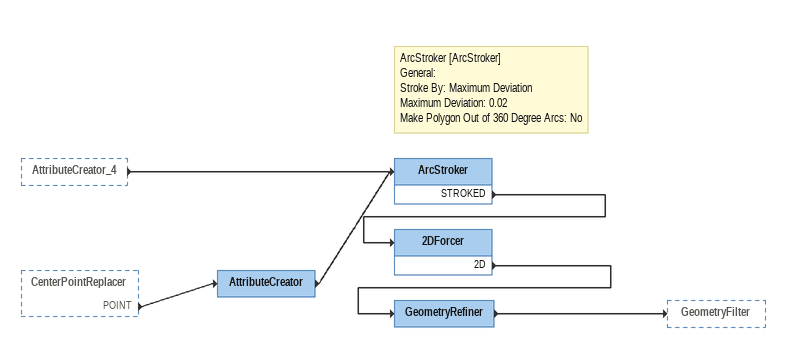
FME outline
AttributeCreator_4 [outside]
    -> ArcStroker
CenterPointReplacer [outside]
    POINT -> AttributeCreator
AttributeCreator
    -> ArcStroker
Note: ArcStroker [ArcStroker] / General: / Stroke By: Maximum Deviation / Maximum Deviation: 0.02 / Make Polygon Out of 360 Degree Arcs: No
ArcStroker
    STROKED -> 2DForcer
2DForcer
    2D -> GeometryRefiner
GeometryRefiner
    -> GeometryFilter
